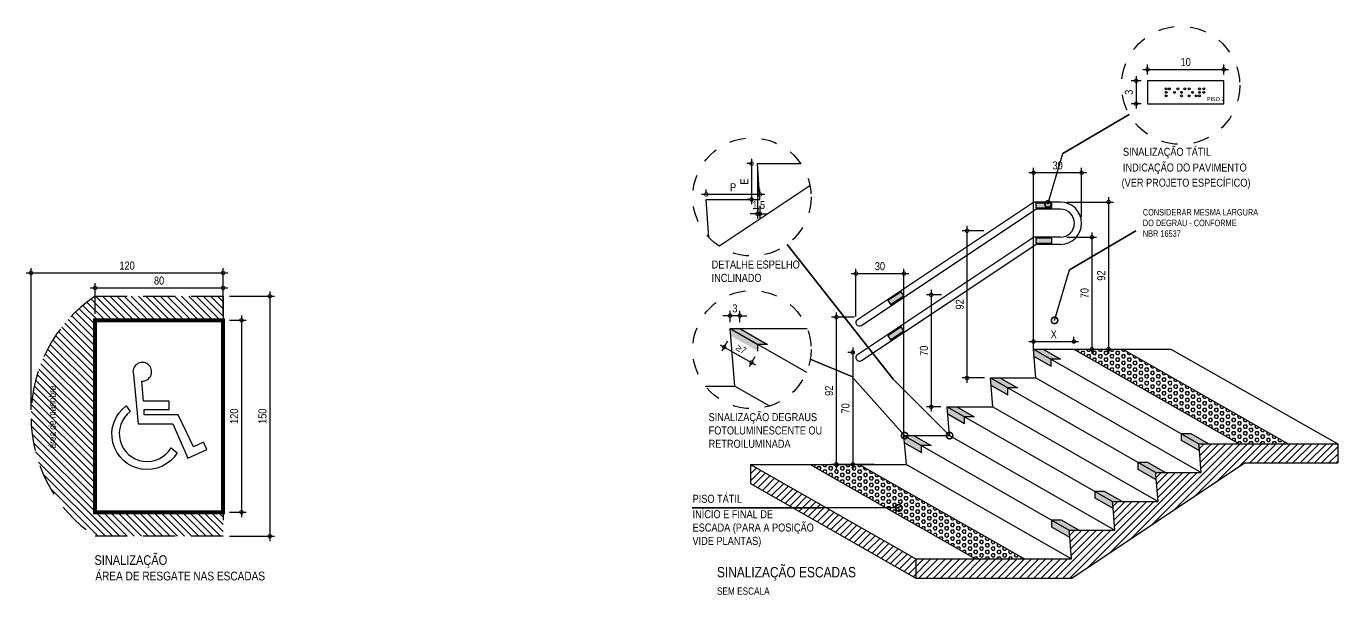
# Model space of a CAD drawing. Header units: metres. Extents: x -208 to 570, y -18 to 184.
# Drawn here: x 79.55 to 87.75, y 14.95 to 18.51 of the extents above; entities that cross this region are included whole.
import ezdxf

# ---------------------------------------------------------------- set-up
doc = ezdxf.new("R2010")
doc.units = ezdxf.units.M
doc.header["$PDMODE"] = 35
doc.linetypes.add('8231-CRF-1$0$DASHDOT', pattern=[1, 0.5, -0.25, 0, -0.25])
doc.linetypes.add('DASHEDX2', pattern=[1.5, 1, -0.5])
for name, color, linetype in [('ARQ-AUX1', 1, 'Continuous'), ('ARQ-AUX2', 2, 'Continuous'), ('ARQ-AUX3', 3, 'Continuous'), ('ARQ-DIM', 2, 'Continuous'), ('ARQ-PRJ', 7, 'DASHEDX2'), ('ARQ-SIM', 1, 'Continuous'), ('ARQ-TXT', 2, 'Continuous')]:
    doc.layers.add(name, color=color, linetype=linetype)
doc.styles.add('8231-CRF-1$0$r80-e25', font='romans.shx', dxfattribs={"height": 0.05})
doc.styles.add('Adesa', font='ARIALN.TTF')
doc.dimstyles.new('8231-CRF-1$0$25', dxfattribs={"dimtxt": 0.01, "dimasz": 0.0505, "dimexe": 0.022, "dimexo": 0.0295, "dimgap": 0.012, "dimtad": 1, "dimzin": 4, "dimdsep": 46, "dimtxsty": '8231-CRF-1$0$r80-e25', "dimblk1": '8231-CRF-1$0$_DOTSMALL', "dimblk2": '8231-CRF-1$0$_DOTSMALL', "dimsah": 1, "dimcen": 0.1, "dimdle": 0.0275, "dimclrd": 1, "dimclre": 1, "dimclrt": 3, "dimadec": 0, "dimazin": 0, "dimtfac": 1, "dimtix": 1, "dimtmove": 2, "dimatfit": 3, "dimldrblk": '8231-CRF-1$0$_DOTSMALL', "dimfxl": 1, "dimtolj": 1, "dimtzin": 4, "dimarcsym": 0})
doc.dimstyles.new('ADESA 1-0025', dxfattribs={"dimtxt": 0.05, "dimasz": 0.045, "dimexe": 0.03, "dimexo": 0.04, "dimgap": 0.02, "dimtad": 1, "dimtoh": 1, "dimdec": 0, "dimlfac": 100, "dimzin": 4, "dimtxsty": 'Adesa', "dimblk": 'DOTSMALL', "dimcen": 1, "dimdle": 0.03, "dimclrd": 1, "dimclre": 1, "dimclrt": 256, "dimazin": 1, "dimtm": 1e-09, "dimtfac": 1, "dimtdec": 0, "dimtix": 1, "dimtmove": 2, "dimatfit": 0, "dimldrblk": 'DOTSMALL', "dimfxl": 0.8, "dimtvp": 2, "dimtolj": 1, "dimtzin": 0, "dimarcsym": 0})
doc.dimstyles.new('ADESA 1-0050', dxfattribs={"dimtxt": 0.1, "dimasz": 0.1, "dimexe": 0.05, "dimexo": 0.05, "dimgap": 0.03, "dimtad": 1, "dimdec": 1, "dimlfac": 100, "dimzin": 12, "dimtxsty": 'Adesa', "dimblk": 'DOTSMALL', "dimcen": 1, "dimdle": 0.05, "dimclrd": 1, "dimclre": 1, "dimclrt": 256, "dimazin": 3, "dimtm": 1e-09, "dimtfac": 1, "dimtdec": 1, "dimtmove": 1, "dimatfit": 0, "dimldrblk": 'DOTSMALL', "dimfxl": 0.8, "dimtvp": 2, "dimtolj": 1, "dimtzin": 0, "dimarcsym": 0})

# ---------------------------------------------------------------- blocks, each defined once
blk = doc.blocks.new('*U262')
h = blk.add_hatch()
h.set_pattern_fill('ANSI31', color=251, scale=0.01)
h.paths.add_polyline_path([(-0.15, 0.8), (-0.15, 0), (0, 0), (0, 0.8), (1.2, 0.8), (1.2, 0), (1.35, 0), (1.35, 0.8, 0.533333)])
at = {"const_width": 0.025, "flags": 128}
blk.add_lwpolyline([(0, 0), (0, 0.8), (1.2, 0.8), (1.2, 0)], close=True, dxfattribs=at)
at = {"flags": 128}
for points in [[(0.3708, 0.2869, -1.21092), (0.6645, 0.605), (0.63, 0.5799, 1.220785), (0.4034, 0.3251)], [(0.6428, 0.493), (0.6428, 0.3378), (0.6946, 0.3378), (0.6946, 0.4964), (0.8198, 0.5078, 3.158623), (0.8613, 0.5607), (0.5527, 0.5315), (0.5527, 0.3144), (0.3374, 0.2209), (0.3925, 0.1007), (0.4376, 0.1222), (0.4087, 0.1854), (0.6078, 0.281), (0.6078, 0.493)]]:
    blk.add_lwpolyline(points, format="xyb", close=True, dxfattribs=at)
at = {"layer": 'ARQ-PRJ', "ltscale": 0.2}
blk.add_lwpolyline([(1.35, 0.8), (1.35, 0), (-0.15, 0), (-0.15, 0.8, -0.533333)], format="xyb", close=True, dxfattribs=at)
blk = doc.blocks.new('_DotSmall')
at = {"color": 0, "linetype": 'ByBlock', "const_width": 0.5}
blk.add_lwpolyline([(-0.0625, 0, 1), (0.0625, 0, 1)], format="xyb", close=True, dxfattribs=at)
blk = doc.blocks.new('*D263')
at = {"layer": 'ARQ-DIM', "color": 1, "lineweight": -2, "transparency": 16777216}
for p, q in [((80.8242, 16.6708), (80.9291, 16.6708)), ((80.8991, 16.7008), (80.8991, 15.4408)), ((80.8242, 15.4708), (80.9291, 15.4708))]:
    blk.add_line(p, q, dxfattribs=at)
at = {"layer": 'Defpoints', "color": 0, "transparency": 16777216}
for p in [(80.7842, 16.6708), (80.7842, 15.4708), (80.8991, 15.4708)]:
    blk.add_point(p, dxfattribs=at)
at = {"layer": 'ARQ-DIM', "color": 1, "lineweight": -2, "transparency": 16777216, "xscale": 0.045, "yscale": 0.045, "zscale": 0.045}
for p, rotation in [((80.8991, 16.6708), 90), ((80.8991, 15.4708), 270)]:
    blk.add_blockref('_DotSmall', p, dxfattribs=dict(at, rotation=rotation))
at = {"layer": 'ARQ-DIM', "transparency": 16777216, "insert": (80.8535, 16.0708), "char_height": 0.05, "attachment_point": 5, "rotation": 90, "style": 'Adesa'}
blk.add_mtext('\\A1;120', dxfattribs=at)
blk = doc.blocks.new('*D264')
at = {"layer": 'ARQ-DIM', "color": 1, "lineweight": -2, "transparency": 16777216}
for p, q in [((79.5542, 16.9668), (80.8142, 16.9668)), ((79.5842, 16.1108), (79.5842, 16.9968)), ((80.7842, 16.8608), (80.7842, 16.9968))]:
    blk.add_line(p, q, dxfattribs=at)
at = {"layer": 'Defpoints', "color": 0, "transparency": 16777216}
for p in [(80.7842, 16.9668), (80.7842, 16.8208), (79.5842, 16.0708)]:
    blk.add_point(p, dxfattribs=at)
at = {"layer": 'ARQ-DIM', "color": 1, "lineweight": -2, "transparency": 16777216, "xscale": 0.045, "yscale": 0.045, "zscale": 0.045, "rotation": 180}
blk.add_blockref('_DotSmall', (79.5842, 16.9668), dxfattribs=at)
at = {"layer": 'ARQ-DIM', "color": 1, "lineweight": -2, "transparency": 16777216, "xscale": 0.045, "yscale": 0.045, "zscale": 0.045}
blk.add_blockref('_DotSmall', (80.7842, 16.9668), dxfattribs=at)
at = {"layer": 'ARQ-DIM', "transparency": 16777216, "insert": (80.1842, 17.0123), "char_height": 0.05, "attachment_point": 5, "style": 'Adesa'}
blk.add_mtext('\\A1;120', dxfattribs=at)
blk = doc.blocks.new('*D265')
at = {"layer": 'ARQ-DIM', "color": 1, "lineweight": -2, "transparency": 16777216}
for p, q in [((80.8242, 16.8208), (81.1058, 16.8208)), ((81.0758, 16.8508), (81.0758, 15.2908)), ((80.8242, 15.3208), (81.1058, 15.3208))]:
    blk.add_line(p, q, dxfattribs=at)
at = {"layer": 'Defpoints', "color": 0, "transparency": 16777216}
for p in [(80.7842, 16.8208), (80.7842, 15.3208), (81.0758, 15.3208)]:
    blk.add_point(p, dxfattribs=at)
at = {"layer": 'ARQ-DIM', "color": 1, "lineweight": -2, "transparency": 16777216, "xscale": 0.045, "yscale": 0.045, "zscale": 0.045}
for p, rotation in [((81.0758, 16.8208), 90), ((81.0758, 15.3208), 270)]:
    blk.add_blockref('_DotSmall', p, dxfattribs=dict(at, rotation=rotation))
at = {"layer": 'ARQ-DIM', "transparency": 16777216, "insert": (81.0303, 16.0708), "char_height": 0.05, "attachment_point": 5, "rotation": 90, "style": 'Adesa'}
blk.add_mtext('\\A1;150', dxfattribs=at)
blk = doc.blocks.new('*D266')
at = {"layer": 'ARQ-DIM', "color": 1, "lineweight": -2, "transparency": 16777216}
for p, q in [((79.9842, 16.7108), (79.9842, 16.9031)), ((80.7842, 16.7108), (80.7842, 16.9031)), ((79.9542, 16.8731), (80.8142, 16.8731))]:
    blk.add_line(p, q, dxfattribs=at)
at = {"layer": 'Defpoints', "color": 0, "transparency": 16777216}
for p in [(80.7842, 16.8731), (79.9842, 16.6708), (80.7842, 16.6708)]:
    blk.add_point(p, dxfattribs=at)
at = {"layer": 'ARQ-DIM', "color": 1, "lineweight": -2, "transparency": 16777216, "xscale": 0.045, "yscale": 0.045, "zscale": 0.045, "rotation": 180}
blk.add_blockref('_DotSmall', (79.9842, 16.8731), dxfattribs=at)
at = {"layer": 'ARQ-DIM', "color": 1, "lineweight": -2, "transparency": 16777216, "xscale": 0.045, "yscale": 0.045, "zscale": 0.045}
blk.add_blockref('_DotSmall', (80.7842, 16.8731), dxfattribs=at)
at = {"layer": 'ARQ-DIM', "transparency": 16777216, "insert": (80.3842, 16.9187), "char_height": 0.05, "attachment_point": 5, "style": 'Adesa'}
blk.add_mtext('\\A1;80', dxfattribs=at)
blk = doc.blocks.new('*D385')
at = {"layer": 'ARQ-DIM', "color": 1, "lineweight": -2, "transparency": 16777216}
for p, q in [((86.5309, 18.2389), (87.0671, 18.2389)), ((86.5609, 18.2073), (86.5609, 18.2689)), ((87.0371, 18.2073), (87.0371, 18.2689))]:
    blk.add_line(p, q, dxfattribs=at)
at = {"layer": 'Defpoints', "color": 0, "transparency": 16777216}
for p in [(87.0371, 18.2389), (86.5609, 18.1673), (87.0371, 18.1673)]:
    blk.add_point(p, dxfattribs=at)
at = {"layer": 'ARQ-DIM', "color": 1, "lineweight": -2, "transparency": 16777216, "xscale": 0.045, "yscale": 0.045, "zscale": 0.045, "rotation": 180}
blk.add_blockref('_DotSmall', (86.5609, 18.2389), dxfattribs=at)
at = {"layer": 'ARQ-DIM', "color": 1, "lineweight": -2, "transparency": 16777216, "xscale": 0.045, "yscale": 0.045, "zscale": 0.045}
blk.add_blockref('_DotSmall', (87.0371, 18.2389), dxfattribs=at)
at = {"layer": 'ARQ-DIM', "transparency": 16777216, "insert": (86.799, 18.2844), "char_height": 0.05, "attachment_point": 5, "style": 'Adesa'}
blk.add_mtext('\\A1;10', dxfattribs=at)
blk = doc.blocks.new('*D386')
at = {"layer": 'ARQ-DIM', "color": 1, "lineweight": -2, "transparency": 16777216}
for p, q in [((86.4892, 18.1973), (86.4892, 17.9945)), ((86.521, 18.1673), (86.4592, 18.1673)), ((86.5209, 18.0245), (86.4592, 18.0245))]:
    blk.add_line(p, q, dxfattribs=at)
at = {"layer": 'Defpoints', "color": 0, "transparency": 16777216}
for p in [(86.561, 18.1673), (86.4892, 18.0245), (86.5609, 18.0245)]:
    blk.add_point(p, dxfattribs=at)
at = {"layer": 'ARQ-DIM', "color": 1, "lineweight": -2, "transparency": 16777216, "xscale": 0.045, "yscale": 0.045, "zscale": 0.045}
for p, rotation in [((86.4892, 18.1673), 90), ((86.4892, 18.0245), 270)]:
    blk.add_blockref('_DotSmall', p, dxfattribs=dict(at, rotation=rotation))
at = {"layer": 'ARQ-DIM', "transparency": 16777216, "insert": (86.4437, 18.0959), "char_height": 0.05, "attachment_point": 5, "rotation": 90, "style": 'Adesa'}
blk.add_mtext('\\A1;3', dxfattribs=at)
blk = doc.blocks.new('8231-CRF-1$0$_DOTSMALL')
at = {"color": 0, "linetype": 'ByBlock', "const_width": 0.5}
blk.add_lwpolyline([(-0.0625, 0, 1), (0.0625, 0, 1)], format="xyb", close=True, dxfattribs=at)
blk = doc.blocks.new('*D377')
at = {"layer": 'ARQ-DIM', "color": 1, "lineweight": -2, "transparency": 16777216}
for p, q in [((86.1903, 17.41), (86.3473, 17.41)), ((86.3173, 17.44), (86.3173, 16.46)), ((86.2241, 16.49), (86.3473, 16.49))]:
    blk.add_line(p, q, dxfattribs=at)
at = {"layer": 'Defpoints', "color": 0, "transparency": 16777216}
for p in [(86.1503, 17.41), (86.1841, 16.49), (86.3173, 16.49)]:
    blk.add_point(p, dxfattribs=at)
at = {"layer": 'ARQ-DIM', "color": 1, "lineweight": -2, "transparency": 16777216, "xscale": 0.045, "yscale": 0.045, "zscale": 0.045}
for p, rotation in [((86.3173, 17.41), 90), ((86.3173, 16.49), 270)]:
    blk.add_blockref('_DotSmall', p, dxfattribs=dict(at, rotation=rotation))
at = {"layer": 'ARQ-DIM', "transparency": 16777216, "insert": (86.2717, 16.95), "char_height": 0.05, "attachment_point": 5, "rotation": 90, "style": 'Adesa'}
blk.add_mtext('\\A1;92', dxfattribs=at)
blk = doc.blocks.new('*D382')
at = {"layer": 'ARQ-DIM', "color": 1, "lineweight": -2, "transparency": 16777216}
for p, q in [((84.1234, 17.6097), (84.1234, 17.3065)), ((84.1384, 17.3857), (84.1384, 17.3065)), ((84.1234, 17.3365), (84.0784, 17.3365)), ((84.1384, 17.3365), (84.1234, 17.3365)), ((84.1384, 17.3365), (84.1834, 17.3365))]:
    blk.add_line(p, q, dxfattribs=at)
at = {"layer": 'Defpoints', "color": 0, "transparency": 16777216}
for p in [(84.1234, 17.6497), (84.1384, 17.4257), (84.1234, 17.3365)]:
    blk.add_point(p, dxfattribs=at)
at = {"layer": 'ARQ-DIM', "color": 1, "lineweight": -2, "transparency": 16777216, "xscale": 0.045, "yscale": 0.045, "zscale": 0.045}
blk.add_blockref('_DotSmall', (84.1234, 17.3365), dxfattribs=at)
at = {"layer": 'ARQ-DIM', "color": 1, "lineweight": -2, "transparency": 16777216, "xscale": 0.045, "yscale": 0.045, "zscale": 0.045, "rotation": 180}
blk.add_blockref('_DotSmall', (84.1384, 17.3365), dxfattribs=at)
at = {"layer": 'ARQ-DIM', "transparency": 16777216, "insert": (84.1309, 17.3866), "char_height": 0.05, "attachment_point": 5, "style": 'Adesa'}
blk.add_mtext('\\A1;1,5', dxfattribs=at)
blk = doc.blocks.new('*D378')
at = {"layer": 'ARQ-DIM', "color": 1, "lineweight": -2, "transparency": 16777216}
for p, q in [((83.8898, 16.5182), (84.1117, 16.3912)), ((83.9363, 16.5391), (83.9009, 16.4773)), ((84.1061, 16.4419), (84.0707, 16.3801))]:
    blk.add_line(p, q, dxfattribs=at)
at = {"layer": 'Defpoints', "color": 0, "transparency": 16777216}
for p in [(83.9562, 16.5739), (84.126, 16.4767), (84.0856, 16.4061)]:
    blk.add_point(p, dxfattribs=at)
at = {"layer": 'ARQ-DIM', "color": 1, "lineweight": -2, "transparency": 16777216, "xscale": 0.045, "yscale": 0.045, "zscale": 0.045}
for p, rotation in [((83.9158, 16.5033), 150.2168436755232), ((84.0856, 16.4061), 330.2168436755232)]:
    blk.add_blockref('_DotSmall', p, dxfattribs=dict(at, rotation=rotation))
at = {"layer": 'ARQ-DIM', "transparency": 16777216, "insert": (84.0215, 16.4911), "char_height": 0.05, "attachment_point": 5, "rotation": 330.21684, "style": 'Adesa'}
blk.add_mtext('\\A1;{\\H0.875x;≥7}', dxfattribs=at)
blk = doc.blocks.new('*D379')
at = {"layer": 'ARQ-DIM', "color": 1, "lineweight": -2, "transparency": 16777216}
for p, q in [((83.9524, 16.6588), (83.9524, 16.7294)), ((84.0124, 16.6588), (84.0124, 16.7294)), ((83.9524, 16.6994), (83.9074, 16.6994)), ((84.0124, 16.6994), (83.9524, 16.6994)), ((84.0124, 16.6994), (84.0574, 16.6994))]:
    blk.add_line(p, q, dxfattribs=at)
at = {"layer": 'Defpoints', "color": 0, "transparency": 16777216}
for p in [(83.9524, 16.6994), (83.9524, 16.6188), (84.0124, 16.6188)]:
    blk.add_point(p, dxfattribs=at)
at = {"layer": 'ARQ-DIM', "color": 1, "lineweight": -2, "transparency": 16777216, "xscale": 0.045, "yscale": 0.045, "zscale": 0.045}
blk.add_blockref('_DotSmall', (83.9524, 16.6994), dxfattribs=at)
at = {"layer": 'ARQ-DIM', "color": 1, "lineweight": -2, "transparency": 16777216, "xscale": 0.045, "yscale": 0.045, "zscale": 0.045, "rotation": 180}
blk.add_blockref('_DotSmall', (84.0124, 16.6994), dxfattribs=at)
at = {"layer": 'ARQ-DIM', "transparency": 16777216, "insert": (83.9824, 16.7449), "char_height": 0.05, "attachment_point": 5, "style": 'Adesa'}
blk.add_mtext('\\A1;3', dxfattribs=at)
blk = doc.blocks.new('*D380')
at = {"layer": 'ARQ-DIM', "color": 1, "lineweight": -2, "transparency": 16777216}
for p, q in [((86.2127, 17.22), (86.2127, 16.46)), ((86.1903, 17.19), (86.2427, 17.19)), ((86.1403, 16.49), (86.2427, 16.49))]:
    blk.add_line(p, q, dxfattribs=at)
at = {"layer": 'Defpoints', "color": 0, "transparency": 16777216}
for p in [(86.1503, 17.19), (86.1003, 16.49), (86.2127, 16.49)]:
    blk.add_point(p, dxfattribs=at)
at = {"layer": 'ARQ-DIM', "color": 1, "lineweight": -2, "transparency": 16777216, "xscale": 0.045, "yscale": 0.045, "zscale": 0.045}
for p, rotation in [((86.2127, 17.19), 90), ((86.2127, 16.49), 270)]:
    blk.add_blockref('_DotSmall', p, dxfattribs=dict(at, rotation=rotation))
at = {"layer": 'ARQ-DIM', "transparency": 16777216, "insert": (86.1672, 16.84), "char_height": 0.05, "attachment_point": 5, "rotation": 90, "style": 'Adesa'}
blk.add_mtext('\\A1;70', dxfattribs=at)
blk = doc.blocks.new('*D383')
at = {"layer": 'ARQ-DIM', "color": 1, "lineweight": -2, "transparency": 16777216}
for p, q in [((84.1684, 17.4575), (83.7734, 17.4575)), ((83.8034, 17.4657), (83.8034, 17.4875)), ((84.1384, 17.4657), (84.1384, 17.4875))]:
    blk.add_line(p, q, dxfattribs=at)
at = {"layer": 'Defpoints', "color": 0, "transparency": 16777216}
for p in [(83.8034, 17.4575), (83.8034, 17.4257), (84.1384, 17.4257)]:
    blk.add_point(p, dxfattribs=at)
at = {"layer": 'ARQ-DIM', "color": 1, "lineweight": -2, "transparency": 16777216, "xscale": 0.045, "yscale": 0.045, "zscale": 0.045, "rotation": 180}
blk.add_blockref('_DotSmall', (83.8034, 17.4575), dxfattribs=at)
at = {"layer": 'ARQ-DIM', "color": 1, "lineweight": -2, "transparency": 16777216, "xscale": 0.045, "yscale": 0.045, "zscale": 0.045}
blk.add_blockref('_DotSmall', (84.1384, 17.4575), dxfattribs=at)
at = {"layer": 'ARQ-DIM', "transparency": 16777216, "insert": (83.9709, 17.5025), "char_height": 0.05, "attachment_point": 5, "style": 'Adesa'}
blk.add_mtext('\\A1;P', dxfattribs=at)
blk = doc.blocks.new('*D384')
at = {"layer": 'ARQ-DIM', "color": 1, "lineweight": -2, "transparency": 16777216}
for p, q in [((84.0834, 17.6497), (84.0562, 17.6497)), ((84.0862, 17.6797), (84.0862, 17.3957)), ((84.0834, 17.4257), (84.0562, 17.4257))]:
    blk.add_line(p, q, dxfattribs=at)
at = {"layer": 'Defpoints', "color": 0, "transparency": 16777216}
for p in [(84.1234, 17.6497), (84.0862, 17.4257), (84.1234, 17.4257)]:
    blk.add_point(p, dxfattribs=at)
at = {"layer": 'ARQ-DIM', "color": 1, "lineweight": -2, "transparency": 16777216, "xscale": 0.045, "yscale": 0.045, "zscale": 0.045}
for p, rotation in [((84.0862, 17.6497), 90), ((84.0862, 17.4257), 270)]:
    blk.add_blockref('_DotSmall', p, dxfattribs=dict(at, rotation=rotation))
at = {"layer": 'ARQ-DIM', "transparency": 16777216, "insert": (84.0412, 17.5377), "char_height": 0.05, "attachment_point": 5, "rotation": 90, "style": 'Adesa'}
blk.add_mtext('\\A1;E', dxfattribs=at)
blk = doc.blocks.new('*D381')
at = {"layer": 'ARQ-DIM', "color": 1, "lineweight": -2, "transparency": 16777216}
for p, q in [((85.8487, 16.53), (85.8487, 16.568)), ((86.1003, 16.53), (86.1003, 16.568)), ((85.8187, 16.538), (86.1303, 16.538))]:
    blk.add_line(p, q, dxfattribs=at)
at = {"layer": 'Defpoints', "color": 0, "transparency": 16777216}
for p in [(85.8487, 16.49), (86.1003, 16.538), (86.1003, 16.49)]:
    blk.add_point(p, dxfattribs=at)
at = {"layer": 'ARQ-DIM', "color": 1, "lineweight": -2, "transparency": 16777216, "xscale": 0.045, "yscale": 0.045, "zscale": 0.045, "rotation": 180}
blk.add_blockref('_DotSmall', (85.8487, 16.538), dxfattribs=at)
at = {"layer": 'ARQ-DIM', "color": 1, "lineweight": -2, "transparency": 16777216, "xscale": 0.045, "yscale": 0.045, "zscale": 0.045}
blk.add_blockref('_DotSmall', (86.1003, 16.538), dxfattribs=at)
at = {"layer": 'ARQ-DIM', "transparency": 16777216, "insert": (85.9745, 16.583), "char_height": 0.05, "attachment_point": 5, "style": 'Adesa'}
blk.add_mtext('\\A1;X', dxfattribs=at)
blk = doc.blocks.new('*D369')
at = {"layer": 'ARQ-DIM', "color": 1, "lineweight": -2, "transparency": 16777216}
for p, q in [((86.0562, 17.41), (86.3473, 17.41)), ((86.3173, 17.44), (86.3173, 16.46)), ((86.2241, 16.49), (86.3473, 16.49))]:
    blk.add_line(p, q, dxfattribs=at)
at = {"layer": 'Defpoints', "color": 0, "transparency": 16777216}
for p in [(86.0162, 17.41), (86.1841, 16.49), (86.3173, 16.49)]:
    blk.add_point(p, dxfattribs=at)
at = {"layer": 'ARQ-DIM', "color": 1, "lineweight": -2, "transparency": 16777216, "xscale": 0.045, "yscale": 0.045, "zscale": 0.045}
for p, rotation in [((86.3173, 17.41), 90), ((86.3173, 16.49), 270)]:
    blk.add_blockref('_DotSmall', p, dxfattribs=dict(at, rotation=rotation))
at = {"layer": 'ARQ-DIM', "transparency": 16777216, "insert": (86.2717, 16.95), "char_height": 0.05, "attachment_point": 5, "rotation": 90, "style": 'Adesa'}
blk.add_mtext('\\A1;92', dxfattribs=at)
blk = doc.blocks.new('*D370')
at = {"layer": 'ARQ-DIM', "color": 1, "lineweight": -2, "transparency": 16777216}
for p, q in [((85.8487, 17.45), (85.8487, 17.623)), ((86.1487, 17.3175), (86.1487, 17.623)), ((86.1787, 17.593), (85.8187, 17.593))]:
    blk.add_line(p, q, dxfattribs=at)
at = {"layer": 'Defpoints', "color": 0, "transparency": 16777216}
for p in [(85.8487, 17.593), (85.8487, 17.41), (86.1487, 17.2775)]:
    blk.add_point(p, dxfattribs=at)
at = {"layer": 'ARQ-DIM', "color": 1, "lineweight": -2, "transparency": 16777216, "xscale": 0.045, "yscale": 0.045, "zscale": 0.045, "rotation": 180}
blk.add_blockref('_DotSmall', (85.8487, 17.593), dxfattribs=at)
at = {"layer": 'ARQ-DIM', "color": 1, "lineweight": -2, "transparency": 16777216, "xscale": 0.045, "yscale": 0.045, "zscale": 0.045}
blk.add_blockref('_DotSmall', (86.1487, 17.593), dxfattribs=at)
at = {"layer": 'ARQ-DIM', "transparency": 16777216, "insert": (85.9987, 17.6385), "char_height": 0.05, "attachment_point": 5, "style": 'Adesa'}
blk.add_mtext('\\A1;30', dxfattribs=at)
blk = doc.blocks.new('*D371')
at = {"layer": 'ARQ-DIM', "color": 1, "lineweight": -2, "transparency": 16777216}
for p, q in [((84.6163, 15.74), (84.6163, 16.72)), ((84.7287, 16.69), (84.5863, 16.69)), ((84.8537, 15.77), (84.5863, 15.77))]:
    blk.add_line(p, q, dxfattribs=at)
at = {"layer": 'Defpoints', "color": 0, "transparency": 16777216}
for p in [(84.6163, 16.69), (84.7687, 16.69), (84.8937, 15.77)]:
    blk.add_point(p, dxfattribs=at)
at = {"layer": 'ARQ-DIM', "color": 1, "lineweight": -2, "transparency": 16777216, "xscale": 0.045, "yscale": 0.045, "zscale": 0.045}
for p, rotation in [((84.6163, 16.69), 90), ((84.6163, 15.77), 270)]:
    blk.add_blockref('_DotSmall', p, dxfattribs=dict(at, rotation=rotation))
at = {"layer": 'ARQ-DIM', "transparency": 16777216, "insert": (84.5708, 16.23), "char_height": 0.05, "attachment_point": 5, "rotation": 90, "style": 'Adesa'}
blk.add_mtext('\\A1;92', dxfattribs=at)
blk = doc.blocks.new('*D372')
at = {"layer": 'ARQ-DIM', "color": 1, "lineweight": -2, "transparency": 16777216}
for p, q in [((84.7387, 16.6942), (84.7387, 16.9928)), ((85.0387, 16.8569), (85.0387, 16.9928)), ((84.7087, 16.9628), (85.0687, 16.9628))]:
    blk.add_line(p, q, dxfattribs=at)
at = {"layer": 'Defpoints', "color": 0, "transparency": 16777216}
for p in [(85.0387, 16.9628), (85.0387, 16.8169), (84.7387, 16.6542)]:
    blk.add_point(p, dxfattribs=at)
at = {"layer": 'ARQ-DIM', "color": 1, "lineweight": -2, "transparency": 16777216, "xscale": 0.045, "yscale": 0.045, "zscale": 0.045, "rotation": 180}
blk.add_blockref('_DotSmall', (84.7387, 16.9628), dxfattribs=at)
at = {"layer": 'ARQ-DIM', "color": 1, "lineweight": -2, "transparency": 16777216, "xscale": 0.045, "yscale": 0.045, "zscale": 0.045}
blk.add_blockref('_DotSmall', (85.0387, 16.9628), dxfattribs=at)
at = {"layer": 'ARQ-DIM', "transparency": 16777216, "insert": (84.8887, 17.0083), "char_height": 0.05, "attachment_point": 5, "style": 'Adesa'}
blk.add_mtext('\\A1;30', dxfattribs=at)
blk = doc.blocks.new('*D373')
at = {"layer": 'ARQ-DIM', "color": 1, "lineweight": -2, "transparency": 16777216}
for p, q in [((84.719, 16.5), (84.719, 15.74)), ((84.7287, 16.47), (84.689, 16.47)), ((84.7787, 15.77), (84.689, 15.77))]:
    blk.add_line(p, q, dxfattribs=at)
at = {"layer": 'Defpoints', "color": 0, "transparency": 16777216}
for p in [(84.7687, 16.47), (84.719, 15.77), (84.8187, 15.77)]:
    blk.add_point(p, dxfattribs=at)
at = {"layer": 'ARQ-DIM', "color": 1, "lineweight": -2, "transparency": 16777216, "xscale": 0.045, "yscale": 0.045, "zscale": 0.045}
for p, rotation in [((84.719, 16.47), 90), ((84.719, 15.77), 270)]:
    blk.add_blockref('_DotSmall', p, dxfattribs=dict(at, rotation=rotation))
at = {"layer": 'ARQ-DIM', "transparency": 16777216, "insert": (84.6735, 16.12), "char_height": 0.05, "attachment_point": 5, "rotation": 90, "style": 'Adesa'}
blk.add_mtext('\\A1;70', dxfattribs=at)
blk = doc.blocks.new('*D374')
at = {"layer": 'ARQ-DIM', "color": 1, "lineweight": -2, "transparency": 16777216}
for p, q in [((86.2127, 17.22), (86.2127, 16.46)), ((86.0562, 17.19), (86.2427, 17.19)), ((86.1403, 16.49), (86.2427, 16.49))]:
    blk.add_line(p, q, dxfattribs=at)
at = {"layer": 'Defpoints', "color": 0, "transparency": 16777216}
for p in [(86.0162, 17.19), (86.1003, 16.49), (86.2127, 16.49)]:
    blk.add_point(p, dxfattribs=at)
at = {"layer": 'ARQ-DIM', "color": 1, "lineweight": -2, "transparency": 16777216, "xscale": 0.045, "yscale": 0.045, "zscale": 0.045}
for p, rotation in [((86.2127, 17.19), 90), ((86.2127, 16.49), 270)]:
    blk.add_blockref('_DotSmall', p, dxfattribs=dict(at, rotation=rotation))
at = {"layer": 'ARQ-DIM', "transparency": 16777216, "insert": (86.1672, 16.84), "char_height": 0.05, "attachment_point": 5, "rotation": 90, "style": 'Adesa'}
blk.add_mtext('\\A1;70', dxfattribs=at)
blk = doc.blocks.new('*D375')
at = {"layer": 'ARQ-DIM', "color": 1, "lineweight": -2, "transparency": 16777216}
for p, q in [((85.2726, 16.83), (85.179, 16.83)), ((85.209, 16.86), (85.209, 16.1)), ((85.2687, 16.13), (85.179, 16.13))]:
    blk.add_line(p, q, dxfattribs=at)
at = {"layer": 'Defpoints', "color": 0, "transparency": 16777216}
for p in [(85.3126, 16.83), (85.209, 16.13), (85.3087, 16.13)]:
    blk.add_point(p, dxfattribs=at)
at = {"layer": 'ARQ-DIM', "color": 1, "lineweight": -2, "transparency": 16777216, "xscale": 0.045, "yscale": 0.045, "zscale": 0.045}
for p, rotation in [((85.209, 16.83), 90), ((85.209, 16.13), 270)]:
    blk.add_blockref('_DotSmall', p, dxfattribs=dict(at, rotation=rotation))
at = {"layer": 'ARQ-DIM', "transparency": 16777216, "insert": (85.1635, 16.48), "char_height": 0.05, "attachment_point": 5, "rotation": 90, "style": 'Adesa'}
blk.add_mtext('\\A1;70', dxfattribs=at)
blk = doc.blocks.new('*D376')
at = {"layer": 'ARQ-DIM', "color": 1, "lineweight": -2, "transparency": 16777216}
for p, q in [((85.5387, 17.23), (85.4028, 17.23)), ((85.4328, 16.28), (85.4328, 17.26)), ((85.5424, 16.31), (85.4028, 16.31))]:
    blk.add_line(p, q, dxfattribs=at)
at = {"layer": 'Defpoints', "color": 0, "transparency": 16777216}
for p in [(85.4328, 17.23), (85.5787, 17.23), (85.5824, 16.31)]:
    blk.add_point(p, dxfattribs=at)
at = {"layer": 'ARQ-DIM', "color": 1, "lineweight": -2, "transparency": 16777216, "xscale": 0.045, "yscale": 0.045, "zscale": 0.045}
for p, rotation in [((85.4328, 17.23), 90), ((85.4328, 16.31), 270)]:
    blk.add_blockref('_DotSmall', p, dxfattribs=dict(at, rotation=rotation))
at = {"layer": 'ARQ-DIM', "transparency": 16777216, "insert": (85.3873, 16.77), "char_height": 0.05, "attachment_point": 5, "rotation": 90, "style": 'Adesa'}
blk.add_mtext('\\A1;92', dxfattribs=at)

msp = doc.modelspace()

# ---------------------------------------------------------------- hatches: boundary and pattern name
h = msp.add_hatch(color=8)
h.dxf.hatch_style = 1
h.paths.add_polyline_path([(84.126, 16.5195), (84.186, 16.5195), (84.0124, 16.6188), (83.9524, 16.6188)])
h = msp.add_hatch(color=8)
h.dxf.hatch_style = 1
h.paths.add_polyline_path([(84.126, 16.4767), (84.126, 16.5195), (83.9524, 16.6188), (83.9562, 16.5739)])
h = msp.add_hatch()
h.set_pattern_fill('HEX', color=8, scale=0.003805)
h.set_pattern_definition([(0, (-591.959186, -131.428663), (0, 0.0209261583), [0.0120817231, -0.0241634463]), (120, (-591.959186, -131.428663), (-0.0181225847, -0.01046307916), [0.0120817231, -0.0241634463]), (60, (-591.947104, -131.428663), (-0.0181225847, 0.01046307916), [0.0120817231, -0.0241634463])])
h.paths.add_polyline_path([(86.407, 16.49), (86.1003, 16.49), (87.1333, 15.8988), (87.4399, 15.8988)])
h = msp.add_hatch()
h.set_pattern_fill('ANSI31', color=2, scale=0.01, style=0)
h.set_pattern_definition([(45, (-804.408758, -175.145087), (-0.0224506403, 0.0224506403), [])])
h.paths.add_polyline_path([(87.1669, 15.7788), (87.7494, 15.7788), (87.7494, 15.8988), (86.8816, 15.8988), (86.8829, 15.8839), (86.8966, 15.7188), (86.6116, 15.7188), (86.6129, 15.7038), (86.6266, 15.5388), (86.3416, 15.5388), (86.3429, 15.5239), (86.3566, 15.3588), (86.0716, 15.3588), (86.0729, 15.3439), (86.0866, 15.1788), (85.1123, 15.1788), (84.0793, 15.77), (84.0793, 15.65), (85.1123, 15.0588), (86.0869, 15.0588)])
h = msp.add_hatch()
h.set_pattern_fill('HEX', color=8, scale=0.003805)
h.set_pattern_definition([(0, (-593.607485, -132.148663), (0, 0.0209261583), [0.0120817231, -0.0241634463]), (120, (-593.607485, -132.148663), (-0.0181225847, -0.01046307916), [0.0120817231, -0.0241634463]), (60, (-593.595403, -132.148663), (-0.0181225847, 0.01046307916), [0.0120817231, -0.0241634463])])
h.paths.add_polyline_path([(84.7587, 15.77), (84.452, 15.77), (85.485, 15.1788), (85.7916, 15.1788)])
at = {"layer": 'ARQ-AUX3'}
h = msp.add_hatch(color=1, dxfattribs=at)
h.dxf.hatch_style = 1
edge = h.paths.add_edge_path()
edge.add_arc((86.6774, 18.1168), 0.00591, 0, 360)
edge = h.paths.add_edge_path()
edge.add_arc((86.6774, 18.0738), 0.00591, 0, 360)
edge = h.paths.add_edge_path()
edge.add_arc((86.6987, 18.1168), 0.00591, 0, 360)
edge = h.paths.add_edge_path()
edge.add_arc((86.6774, 18.0953), 0.00591, 0, 360)
edge = h.paths.add_edge_path()
edge.add_arc((86.7287, 18.0953), 0.00591, 0, 360)
edge = h.paths.add_edge_path()
edge.add_arc((86.7734, 18.0953), 0.00591, 0, 360)
edge = h.paths.add_edge_path()
edge.add_arc((86.8417, 18.0953), 0.00591, 0, 360)
edge = h.paths.add_edge_path()
edge.add_arc((86.8211, 18.0738), 0.00591, 0, 360)
edge = h.paths.add_edge_path()
edge.add_arc((86.7734, 18.0738), 0.00591, 0, 360)
edge = h.paths.add_edge_path()
edge.add_arc((86.8211, 18.1168), 0.00591, 0, 360)
edge = h.paths.add_edge_path()
edge.add_arc((86.7941, 18.1168), 0.00591, 0, 360)
edge = h.paths.add_edge_path()
edge.add_arc((86.7497, 18.1168), 0.00591, 0, 360)
edge = h.paths.add_edge_path()
edge.add_arc((86.886, 18.0953), 0.00591, 0, 360)
edge = h.paths.add_edge_path()
edge.add_arc((86.9125, 18.0953), 0.00591, 0, 360)
edge = h.paths.add_edge_path()
edge.add_arc((86.886, 18.0738), 0.00591, 0, 360)
edge = h.paths.add_edge_path()
edge.add_arc((86.8649, 18.0738), 0.00591, 0, 360)
edge = h.paths.add_edge_path()
edge.add_arc((86.9125, 18.1168), 0.00591, 0, 360)
edge = h.paths.add_edge_path()
edge.add_arc((86.886, 18.1168), 0.00591, 0, 360)
at = {"layer": 'ARQ-DIM'}
h = msp.add_hatch(color=8, dxfattribs=at)
h.dxf.hatch_style = 1
h.paths.add_polyline_path([(85.8487, 16.49), (85.8524, 16.445), (85.9578, 16.3847), (85.9578, 16.4275)])
h.paths.add_polyline_path([(85.9087, 16.49), (85.8487, 16.49), (85.9578, 16.4275), (86.0178, 16.4275)])
h = msp.add_hatch(color=8, dxfattribs=at)
h.dxf.hatch_style = 1
h.paths.add_polyline_path([(85.5787, 16.31), (85.5824, 16.265), (85.6878, 16.2047), (85.6878, 16.2475)])
h.paths.add_polyline_path([(85.6387, 16.31), (85.5787, 16.31), (85.6878, 16.2475), (85.7478, 16.2475)])
h = msp.add_hatch(color=8, dxfattribs=at)
h.dxf.hatch_style = 1
h.paths.add_polyline_path([(85.3087, 16.13), (85.3124, 16.085), (85.4178, 16.0247), (85.4178, 16.0675)])
h.paths.add_polyline_path([(85.3687, 16.13), (85.3087, 16.13), (85.4178, 16.0675), (85.4778, 16.0675)])
h = msp.add_hatch(color=8, dxfattribs=at)
h.dxf.hatch_style = 1
h.paths.add_polyline_path([(85.0387, 15.95), (85.0424, 15.905), (85.1478, 15.8447), (85.1478, 15.8875)])
h.paths.add_polyline_path([(85.0987, 15.95), (85.0387, 15.95), (85.1478, 15.8875), (85.2078, 15.8875)])
h = msp.add_hatch(color=8, dxfattribs=at)
h.dxf.hatch_style = 1
h.paths.add_polyline_path([(86.8816, 15.8988), (86.8854, 15.8538), (86.7725, 15.9184), (86.7725, 15.9613)])
h.paths.add_polyline_path([(86.9416, 15.8988), (86.8816, 15.8988), (86.7725, 15.9613), (86.8325, 15.9613)])
h = msp.add_hatch(color=8, dxfattribs=at)
h.dxf.hatch_style = 1
h.paths.add_polyline_path([(86.6116, 15.7188), (86.6154, 15.6738), (86.5025, 15.7384), (86.5025, 15.7813)])
h.paths.add_polyline_path([(86.6716, 15.7188), (86.6116, 15.7188), (86.5025, 15.7813), (86.5625, 15.7813)])
h = msp.add_hatch(color=8, dxfattribs=at)
h.dxf.hatch_style = 1
h.paths.add_polyline_path([(86.3416, 15.5388), (86.3454, 15.4938), (86.2325, 15.5584), (86.2325, 15.6013)])
h.paths.add_polyline_path([(86.4016, 15.5388), (86.3416, 15.5388), (86.2325, 15.6013), (86.2925, 15.6013)])
h = msp.add_hatch(color=8, dxfattribs=at)
h.dxf.hatch_style = 1
h.paths.add_polyline_path([(86.0716, 15.3588), (86.0754, 15.3138), (85.9625, 15.3784), (85.9625, 15.4213)])
h.paths.add_polyline_path([(86.1316, 15.3588), (86.0716, 15.3588), (85.9625, 15.4213), (86.0225, 15.4213)])
at = {"layer": 'ARQ-PRJ'}
h = msp.add_hatch(color=254, dxfattribs=at)
h.dxf.hatch_style = 1
h.paths.add_polyline_path([(85.863, 17.4035), (85.863, 17.3735), (85.963, 17.3735), (85.963, 17.4035)])
h.paths.add_polyline_path([(85.863, 17.1835), (85.863, 17.1535), (85.963, 17.1535), (85.963, 17.1835)])
h = msp.add_hatch(color=254, dxfattribs=at)
h.dxf.hatch_style = 1
h.paths.add_polyline_path([(84.9388, 16.7934), (84.9555, 16.7685), (85.0387, 16.8239), (85.022, 16.8489)])
h.paths.add_polyline_path([(84.9388, 16.5734), (84.9555, 16.5485), (85.0387, 16.6039), (85.022, 16.6289)])

# ---------------------------------------------------------------- linework, layer by layer
at = {"color": 2}
for p, q in [((84.1384, 17.4257), (84.1234, 17.6497)), ((84.1234, 17.6497), (84.3937, 17.6497)), ((83.8193, 17.1888), (83.8034, 17.4257)), ((83.8034, 17.4257), (84.1384, 17.4257)), ((83.9524, 16.6188), (84.4296, 16.3457)), ((85.8487, 16.49), (86.8816, 15.8988)), ((86.7062, 16.49), (87.7494, 15.8988)), ((85.5787, 16.31), (86.6116, 15.7188)), ((85.8637, 16.31), (86.8966, 15.7188)), ((83.9824, 16.2588), (84.1987, 16.1351)), ((85.3087, 16.13), (86.3416, 15.5388)), ((85.5937, 16.13), (86.6266, 15.5388)), ((85.0387, 15.95), (86.0716, 15.3588)), ((85.3237, 15.95), (86.3566, 15.3588)), ((87.7494, 15.8988), (87.7494, 15.7788)), ((84.0793, 15.77), (85.1123, 15.1788)), ((84.0793, 15.77), (84.0793, 15.65)), ((85.0537, 15.77), (86.0866, 15.1788)), ((84.0793, 15.65), (85.1123, 15.0588)), ((85.1123, 15.1788), (85.1123, 15.0588))]:
    msp.add_line(p, q, dxfattribs=at)
at = {"color": 1}
for p, q in [((84.7484, 16.6765), (85.8487, 17.41)), ((86.0162, 17.41), (85.8487, 17.41)), ((84.7734, 16.639), (85.8623, 17.365)), ((86.0162, 17.365), (85.8658, 17.365)), ((84.7484, 16.4565), (85.8487, 17.19)), ((84.7734, 16.419), (85.8623, 17.145)), ((86.0162, 17.19), (85.8487, 17.19)), ((86.0162, 17.145), (85.8623, 17.145)), ((84.0124, 16.6188), (84.186, 16.5195)), ((84.186, 16.5195), (84.126, 16.5195)), ((84.126, 16.4767), (84.126, 16.5195)), ((85.9087, 16.49), (86.0178, 16.4275)), ((86.1003, 16.49), (87.1333, 15.8988)), ((86.407, 16.49), (87.4399, 15.8988)), ((85.8524, 16.445), (85.9578, 16.3847)), ((86.0178, 16.4275), (85.9578, 16.4275)), ((85.9578, 16.3847), (85.9578, 16.4275)), ((85.6387, 16.31), (85.7478, 16.2475)), ((85.5824, 16.265), (85.6878, 16.2047)), ((85.7478, 16.2475), (85.6878, 16.2475)), ((85.6878, 16.2047), (85.6878, 16.2475)), ((85.3124, 16.085), (85.4178, 16.0247)), ((85.3687, 16.13), (85.4778, 16.0675)), ((85.4778, 16.0675), (85.4178, 16.0675)), ((85.4178, 16.0247), (85.4178, 16.0675)), ((85.0424, 15.905), (85.1478, 15.8447)), ((85.0987, 15.95), (85.2078, 15.8875)), ((86.8325, 15.9613), (86.7725, 15.9613)), ((86.7725, 15.9184), (86.7725, 15.9613)), ((86.8854, 15.8538), (86.7725, 15.9184)), ((86.9416, 15.8988), (86.8325, 15.9613)), ((85.2078, 15.8875), (85.1478, 15.8875)), ((85.1478, 15.8447), (85.1478, 15.8875)), ((84.452, 15.77), (85.485, 15.1788)), ((84.7587, 15.77), (85.7916, 15.1788)), ((86.5625, 15.7813), (86.5025, 15.7813)), ((86.5025, 15.7384), (86.5025, 15.7813)), ((86.6154, 15.6738), (86.5025, 15.7384)), ((86.6716, 15.7188), (86.5625, 15.7813)), ((86.2925, 15.6013), (86.2325, 15.6013)), ((86.2325, 15.5584), (86.2325, 15.6013)), ((86.4016, 15.5388), (86.2925, 15.6013)), ((86.3454, 15.4938), (86.2325, 15.5584)), ((86.0225, 15.4213), (85.9625, 15.4213)), ((85.9625, 15.3784), (85.9625, 15.4213)), ((86.1316, 15.3588), (86.0225, 15.4213)), ((86.0754, 15.3138), (85.9625, 15.3784))]:
    msp.add_line(p, q, dxfattribs=at)
at = {"color": 2}
for points in [[(83.8826, 17.1349), (84.4508, 17.5138)], [(83.7987, 16.2588), (83.9824, 16.2588), (83.9524, 16.6188)], [(83.9524, 16.6188), (84.4339, 16.6188)], [(85.5787, 16.31), (85.8637, 16.31), (85.8487, 16.49)], [(85.8487, 16.49), (86.7062, 16.49)], [(85.3087, 16.13), (85.5937, 16.13), (85.5787, 16.31)], [(85.0387, 15.95), (85.3237, 15.95), (85.3087, 16.13)], [(84.0793, 15.77), (85.0537, 15.77), (85.0387, 15.95)], [(85.1123, 15.1788), (86.0866, 15.1788), (86.0729, 15.3439), (86.0729, 15.3439), (86.0716, 15.3588), (86.3566, 15.3588), (86.3429, 15.5239), (86.3429, 15.5239), (86.3416, 15.5388), (86.6266, 15.5388), (86.6129, 15.7039), (86.6129, 15.7039), (86.6116, 15.7188), (86.8966, 15.7188), (86.8829, 15.8839), (86.8829, 15.8839), (86.8816, 15.8988), (87.7494, 15.8988)], [(85.1123, 15.0588), (86.0869, 15.0588), (87.1669, 15.7788), (87.7494, 15.7788)]]:
    msp.add_lwpolyline(points, dxfattribs=at)
for points in [[(85.863, 17.4035), (85.863, 17.3735), (85.963, 17.3735), (85.963, 17.4035)], [(85.863, 17.1835), (85.863, 17.1535), (85.963, 17.1535), (85.963, 17.1835)], [(84.9388, 16.7934), (84.9555, 16.7685), (85.0387, 16.8239), (85.022, 16.8489)], [(84.9388, 16.5734), (84.9555, 16.5485), (85.0387, 16.6039), (85.022, 16.6289)]]:
    msp.add_lwpolyline(points, close=True, dxfattribs=at)
at = {"color": 1}
msp.add_lwpolyline([(83.9524, 16.6188), (84.126, 16.5195)], dxfattribs=at)
for centre, radius, start, end in [((86.0162, 17.2775), 0.1325, 270, 90), ((86.0162, 17.2775), 0.0875, 270, 90), ((84.7609, 16.6577), 0.0225, 123.69007, 303.69007), ((84.7609, 16.4377), 0.0225, 123.69007, 303.69007)]:
    msp.add_arc(centre, radius, start, end, dxfattribs=at)
at = {"layer": 'ARQ-AUX1'}
msp.add_lwpolyline([(86.5609, 18.0245), (87.0371, 18.0245), (87.0371, 18.1673), (86.5609, 18.1673)], close=True, dxfattribs=at)
at = {"layer": 'ARQ-AUX3'}
for centre in [(86.6774, 18.1168), (86.6987, 18.1168), (86.7497, 18.1168), (86.7941, 18.1168), (86.8211, 18.1168), (86.886, 18.1168), (86.9125, 18.1168), (86.6774, 18.0953), (86.6774, 18.0738), (86.7287, 18.0953), (86.7734, 18.0953), (86.7734, 18.0738), (86.8211, 18.0738), (86.8417, 18.0953), (86.8649, 18.0738), (86.886, 18.0953), (86.886, 18.0738), (86.9125, 18.0953)]:
    msp.add_circle(centre, 0.00591, dxfattribs=at)
at = {"layer": 'ARQ-PRJ'}
for points in [[(85.8487, 16.49), (85.8487, 17.6149)], [(85.0387, 15.95), (85.0387, 17.1382)]]:
    msp.add_lwpolyline(points, dxfattribs=at)
at = {"layer": 'ARQ-SIM', "linetype": '8231-CRF-1$0$DASHDOT', "ltscale": 0.2}
for centre in [(86.7676, 18.1394), (84.0886, 17.4415), (84.0886, 16.4876)]:
    msp.add_circle(centre, 0.3694, dxfattribs=at)

# ---------------------------------------------------------------- block references
at = {"layer": 'ARQ-AUX2', "extrusion": (0, 0, -1), "xscale": -1, "zscale": -1, "rotation": 270}
msp.add_blockref('*U262', (-80.7842, 15.4708), dxfattribs=at)

# ---------------------------------------------------------------- texts
at = {"layer": 'ARQ-TXT', "ltscale": 0.01, "style": 'Adesa'}
for s, insert, char_height, width, attachment_point in [('PISO 2', (86.9313, 18.0657), 0.025, 2.557543, 1), ('SINALIZAÇÃO TÁTIL', (86.4073, 17.7489), 0.05, 2.428175, 1), ('INDICAÇÃO DO PAVIMENTO', (86.4073, 17.6506), 0.05, 2.848173, 1), ('(VER PROJETO ESPECÍFICO)', (86.3987, 17.5558), 0.05, 2.848173, 1), ('CONSIDERAR MESMA LARGURA DO DEGRAU - CONFORME\\PNBR 16537', (86.5315, 17.3658), 0.04, 0.771339, 1), ('DETALHE ESPELHO\\PINCLINADO', (83.837, 17.0442), 0.05, 2.848173, 1), ('SINALIZAÇÃO DEGRAUS\\PFOTOLUMINESCENTE OU\\PRETROILUMINADA', (83.8181, 16.0904), 0.05, 0.705411, 1), ('\\pi0.00061;PISO TÁTIL ', (83.7174, 15.5799), 0.05, 2.848173, 1), ('\\pi0.00061;INÍCIO E FINAL DE \\PESCADA (PARA A POSIÇÃO VIDE PLANTAS) ', (83.7174, 15.4835), 0.05, 0.791565, 1), ('SINALIZAÇÃO', (80.435, 15.2018), 0.06, 2.428175, 3), ('ÁREA DE RESGATE NAS ESCADAS', (79.986, 15.0996), 0.055, 1.154188, 1), ('SINALIZAÇÃO ESCADAS', (83.8702, 15.1286), 0.065, 2.848173, 1), ('SEM ESCALA', (83.8701, 15.0005), 0.045, 2.557543, 1)]:
    msp.add_mtext(s, dxfattribs=dict(at, insert=insert, char_height=char_height, width=width, attachment_point=attachment_point))
at = {"layer": 'ARQ-TXT', "ltscale": 0.01, "insert": (79.74, 15.8689), "char_height": 0.045, "width": 0.38955, "attachment_point": 7, "rotation": 90, "style": 'Adesa'}
msp.add_mtext('\\pi0.00055;área de manobra', dxfattribs=at)

# ---------------------------------------------------------------- dimensions: what is measured, and where the dimension line sits
at = {"layer": 'ARQ-DIM'}
for base, p1, p2, text, picture, middle in [((87.0371, 18.2389), (86.5609, 18.1673), (87.0371, 18.1673), '10', '*D385', (86.799, 18.2844)), ((83.9524, 16.6994), (84.0124, 16.6188), (83.9524, 16.6188), '3', '*D379', (83.9824, 16.7449))]:
    dim = msp.add_linear_dim(base=base, p1=p1, p2=p2, text=text, dimstyle='ADESA 1-0025', dxfattribs=at)
    dim.commit()
    dim.dimension.update_dxf_attribs({"geometry": picture, "text_midpoint": middle})
dim = msp.add_linear_dim(base=(86.4892, 18.0245), p1=(86.561, 18.1673), p2=(86.5609, 18.0245), angle=90, text='3', dimstyle='ADESA 1-0025', dxfattribs=at)
dim.commit()
dim.dimension.update_dxf_attribs({"geometry": '*D386', "text_midpoint": (86.4437, 18.0959)})
dim = msp.add_linear_dim(base=(84.0862, 17.4257), p1=(84.1234, 17.6497), p2=(84.1234, 17.4257), angle=90, text='E', dimstyle='ADESA 1-0025', override={"dimdec": 1}, dxfattribs=at)
dim.commit()
dim.dimension.update_dxf_attribs({"geometry": '*D384', "text_midpoint": (84.0412, 17.5377)})
dim = msp.add_linear_dim(base=(84.1234, 17.3365), p1=(84.1384, 17.4257), p2=(84.1234, 17.6497), dimstyle='ADESA 1-0025', override={"dimdec": 1}, dxfattribs=at)
dim.commit()
dim.dimension.update_dxf_attribs({"geometry": '*D382', "text_midpoint": (84.1309, 17.3866)})
for base, p1, p2, picture, middle in [((85.8487, 17.593), (86.1487, 17.2775), (85.8487, 17.41), '*D370', (85.9987, 17.6385)), ((85.0387, 16.9628), (84.7387, 16.6542), (85.0387, 16.8169), '*D372', (84.8887, 17.0083)), ((80.7842, 16.8731), (79.9842, 16.6708), (80.7842, 16.6708), '*D266', (80.3842, 16.9187))]:
    dim = msp.add_linear_dim(base=base, p1=p1, p2=p2, dimstyle='ADESA 1-0025', dxfattribs=at)
    dim.commit()
    dim.dimension.update_dxf_attribs({"geometry": picture, "text_midpoint": middle})
dim = msp.add_linear_dim(base=(83.8034, 17.4575), p1=(84.1384, 17.4257), p2=(83.8034, 17.4257), text='P', dimstyle='ADESA 1-0025', override={"dimdec": 1}, dxfattribs=at)
dim.commit()
dim.dimension.update_dxf_attribs({"geometry": '*D383', "text_midpoint": (83.9709, 17.5025)})
for base, p1, p2, angle, picture, middle in [((86.3173, 16.49), (86.0162, 17.41), (86.1841, 16.49), 90, '*D369', (86.2717, 16.95)), ((86.3173, 16.49), (86.1503, 17.41), (86.1841, 16.49), 90, '*D377', (86.2717, 16.95)), ((85.4328, 17.23), (85.5824, 16.31), (85.5787, 17.23), 90, '*D376', (85.3873, 16.77)), ((86.2127, 16.49), (86.0162, 17.19), (86.1003, 16.49), 90, '*D374', (86.1672, 16.84)), ((86.2127, 16.49), (86.1503, 17.19), (86.1003, 16.49), 90, '*D380', (86.1672, 16.84)), ((80.7842, 16.9668), (79.5842, 16.0708), (80.7842, 16.8208), 180, '*D264', (80.1842, 17.0123)), ((81.0758, 15.3208), (80.7842, 16.8208), (80.7842, 15.3208), 90, '*D265', (81.0303, 16.0708)), ((85.209, 16.13), (85.3126, 16.83), (85.3087, 16.13), 90, '*D375', (85.1635, 16.48)), ((84.6163, 16.69), (84.8937, 15.77), (84.7687, 16.69), 90, '*D371', (84.5708, 16.23)), ((80.8991, 15.4708), (80.7842, 16.6708), (80.7842, 15.4708), 270, '*D263', (80.8535, 16.0708)), ((84.719, 15.77), (84.7687, 16.47), (84.8187, 15.77), 90, '*D373', (84.6735, 16.12))]:
    dim = msp.add_linear_dim(base=base, p1=p1, p2=p2, angle=angle, dimstyle='ADESA 1-0025', dxfattribs=at)
    dim.commit()
    dim.dimension.update_dxf_attribs({"geometry": picture, "text_midpoint": middle})
for p1, p2, distance, text, picture, middle in [((83.9562, 16.5739), (84.126, 16.4767), -0.0812, '{\\H0.875x;≥7}', '*D378', (84.0215, 16.4911)), ((85.8487, 16.49), (86.1003, 16.49), 0.048, 'X', '*D381', (85.9745, 16.583))]:
    dim = msp.add_aligned_dim(p1=p1, p2=p2, distance=distance, text=text, dimstyle='ADESA 1-0025', dxfattribs=at)
    dim.commit()
    dim.dimension.update_dxf_attribs({"geometry": picture, "text_midpoint": middle})

# ---------------------------------------------------------------- leaders
for points, dimstyle in [([(85.9383, 17.397), (86.0318, 17.7123), (86.4461, 17.9577), (86.0318, 17.7123), (86.4461, 17.9577)], '8231-CRF-1$0$25'), ([(85.9797, 16.6699), (86.0732, 16.9852), (86.4874, 17.2305), (86.0732, 16.9852), (86.4874, 17.2305)], 'ADESA 1-0050'), ([(85.3237, 15.95), (84.972, 16.3022), (84.3079, 17.1442), (84.972, 16.3022), (84.3079, 17.1442)], '8231-CRF-1$0$25'), ([(85.0427, 15.95), (84.7125, 16.3198), (84.453, 16.4268), (84.7125, 16.3198), (84.453, 16.4268)], '8231-CRF-1$0$25'), ([(85.0072, 15.498), (84.6899, 15.498), (83.7155, 15.498), (84.5203, 15.498), (83.7155, 15.498)], 'ADESA 1-0050')]:
    msp.add_leader(points, dimstyle=dimstyle, override={"dimasz": 0.08}, dxfattribs=at)

doc.saveas('drawing.dxf')
